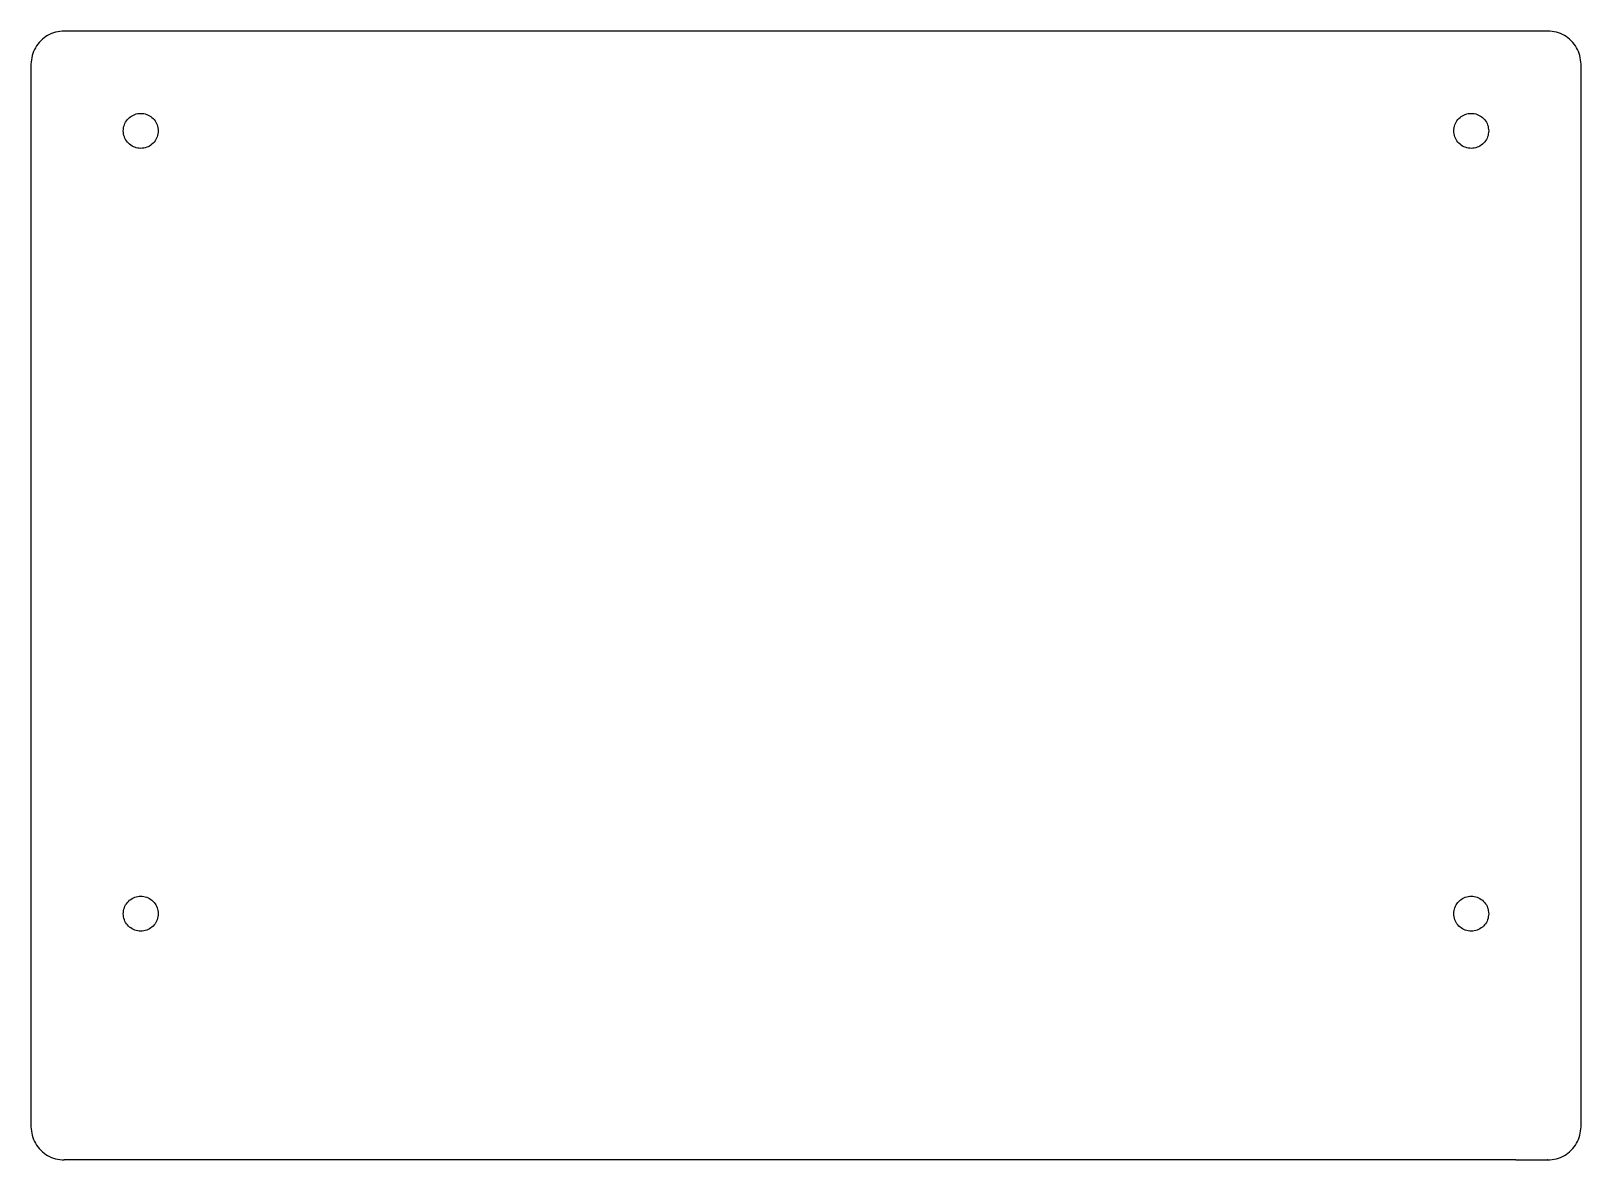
# Model space of a CAD drawing. Extents: x -116 to 116, y -61 to 109.
import ezdxf

# ---------------------------------------------------------------- set-up
doc = ezdxf.new("R2010")
doc.units = 0
doc.layers.get('0').update_dxf_attribs({"linetype": 'CONTINUOUS'})

msp = doc.modelspace()

# ---------------------------------------------------------------- linework, layer by layer
at = {"color": 7}
for p, q in [((111.5, 108.8), (-111.5, 108.8)), ((-116.5, 103.8), (-116.5, -55.8)), ((116.5, -55.8), (116.5, 103.8)), ((-97.375, 93.8), (-97.375, 93.8)), ((102.625, 93.8), (102.625, 93.8)), ((-97.375, -23.8), (-97.375, -23.8)), ((102.625, -23.8), (102.625, -23.8)), ((106.691658, -60.8), (-111.5, -60.8)), ((106.691658, -60.8), (106.691658, -60.801732)), ((106.691658, -60.801732), (111.441967, -60.801732)), ((111.5, -60.8), (111.441967, -60.8)), ((111.441967, -60.801732), (111.441967, -60.8))]:
    msp.add_line(p, q, dxfattribs=at)
for points, knots in [([(-111.5, 108.8), (-111.937566, 108.766669), (-112.809078, 108.700282), (-114.028283, 108.175656), (-115.07749, 107.37749), (-115.875656, 106.328283), (-116.400282, 105.109078), (-116.466669, 104.237566), (-116.5, 103.8)], [0, 0, 0, 0, 1.308874, 2.606917, 3.915792, 5.224666, 6.522709, 7.831584, 7.831584, 7.831584, 7.831584]), ([(116.5, 103.8), (116.466669, 104.237566), (116.400282, 105.109078), (115.875656, 106.328283), (115.07749, 107.37749), (114.028283, 108.175656), (112.809078, 108.700282), (111.937566, 108.766669), (111.5, 108.8)], [0, 0, 0, 0, 1.308874, 2.606917, 3.915792, 5.224666, 6.522709, 7.831584, 7.831584, 7.831584, 7.831584]), ([(-97.375, 93.8), (-97.406364, 94.106901), (-97.468641, 94.716311), (-97.951816, 95.521655), (-98.659266, 96.120407), (-99.53531, 96.437965), (-100.464891, 96.437965), (-101.339708, 96.120407), (-102.052057, 95.521655), (-102.517029, 94.716311), (-102.679375, 93.8), (-102.517029, 92.883689), (-102.052057, 92.078345), (-101.339708, 91.479593), (-100.464891, 91.162035), (-99.53531, 91.162035), (-98.659266, 91.479593), (-97.951816, 92.078345), (-97.468641, 92.883689), (-97.406364, 93.493099), (-97.375, 93.8)], [0, 0, 0, 0, 0.916031, 1.818952, 2.734983, 3.651013, 4.553934, 5.469965, 6.385996, 7.288917, 8.204948, 9.120978, 10.023899, 10.93993, 11.855961, 12.758882, 13.674913, 14.590943, 15.493864, 16.409895, 16.409895, 16.409895, 16.409895]), ([(102.625, 93.8), (102.593637, 94.106901), (102.531359, 94.716311), (102.048184, 95.521655), (101.340734, 96.120407), (100.46469, 96.437965), (99.535109, 96.437965), (98.660292, 96.120407), (97.947943, 95.521655), (97.482971, 94.716311), (97.320626, 93.8), (97.482971, 92.883689), (97.947943, 92.078345), (98.660292, 91.479593), (99.535109, 91.162035), (100.46469, 91.162035), (101.340734, 91.479593), (102.048184, 92.078345), (102.531359, 92.883689), (102.593637, 93.493099), (102.625, 93.8)], [0, 0, 0, 0, 0.916031, 1.818952, 2.734983, 3.651013, 4.553934, 5.469965, 6.385996, 7.288917, 8.204948, 9.120978, 10.023899, 10.93993, 11.855961, 12.758882, 13.674913, 14.590943, 15.493864, 16.409895, 16.409895, 16.409895, 16.409895]), ([(-97.375, -23.8), (-97.406364, -23.493099), (-97.468641, -22.883689), (-97.951816, -22.078345), (-98.659266, -21.479593), (-99.53531, -21.162035), (-100.464891, -21.162035), (-101.339708, -21.479593), (-102.052057, -22.078345), (-102.517029, -22.883689), (-102.679375, -23.8), (-102.517029, -24.71631), (-102.052057, -25.521655), (-101.339708, -26.120407), (-100.464891, -26.437965), (-99.53531, -26.437965), (-98.659266, -26.120407), (-97.951816, -25.521655), (-97.468641, -24.71631), (-97.406364, -24.106901), (-97.375, -23.8)], [0, 0, 0, 0, 0.916031, 1.818952, 2.734983, 3.651013, 4.553934, 5.469965, 6.385996, 7.288917, 8.204948, 9.120978, 10.023899, 10.93993, 11.855961, 12.758882, 13.674913, 14.590943, 15.493864, 16.409895, 16.409895, 16.409895, 16.409895]), ([(102.625, -23.8), (102.593637, -23.493099), (102.531359, -22.883689), (102.048184, -22.078345), (101.340734, -21.479593), (100.46469, -21.162035), (99.535109, -21.162035), (98.660292, -21.479593), (97.947943, -22.078345), (97.482971, -22.883689), (97.320626, -23.8), (97.482971, -24.71631), (97.947943, -25.521655), (98.660292, -26.120407), (99.535109, -26.437965), (100.46469, -26.437965), (101.340734, -26.120407), (102.048184, -25.521655), (102.531359, -24.71631), (102.593637, -24.106901), (102.625, -23.8)], [0, 0, 0, 0, 0.916031, 1.818952, 2.734983, 3.651013, 4.553934, 5.469965, 6.385996, 7.288917, 8.204948, 9.120978, 10.023899, 10.93993, 11.855961, 12.758882, 13.674913, 14.590943, 15.493864, 16.409895, 16.409895, 16.409895, 16.409895]), ([(-116.5, -55.8), (-116.466669, -56.237566), (-116.400282, -57.109078), (-115.875656, -58.328283), (-115.07749, -59.37749), (-114.028283, -60.175656), (-112.809078, -60.700282), (-111.937566, -60.766669), (-111.5, -60.8)], [0, 0, 0, 0, 1.308874, 2.606918, 3.915792, 5.224666, 6.52271, 7.831584, 7.831584, 7.831584, 7.831584]), ([(111.5, -60.8), (111.937566, -60.766669), (112.809078, -60.700282), (114.028283, -60.175656), (115.07749, -59.37749), (115.875656, -58.328283), (116.400282, -57.109078), (116.466669, -56.237566), (116.5, -55.8)], [0, 0, 0, 0, 1.308874, 2.606918, 3.915792, 5.224666, 6.52271, 7.831584, 7.831584, 7.831584, 7.831584])]:
    msp.add_open_spline(points, degree=3, knots=knots, dxfattribs=at)

doc.saveas('drawing.dxf')
